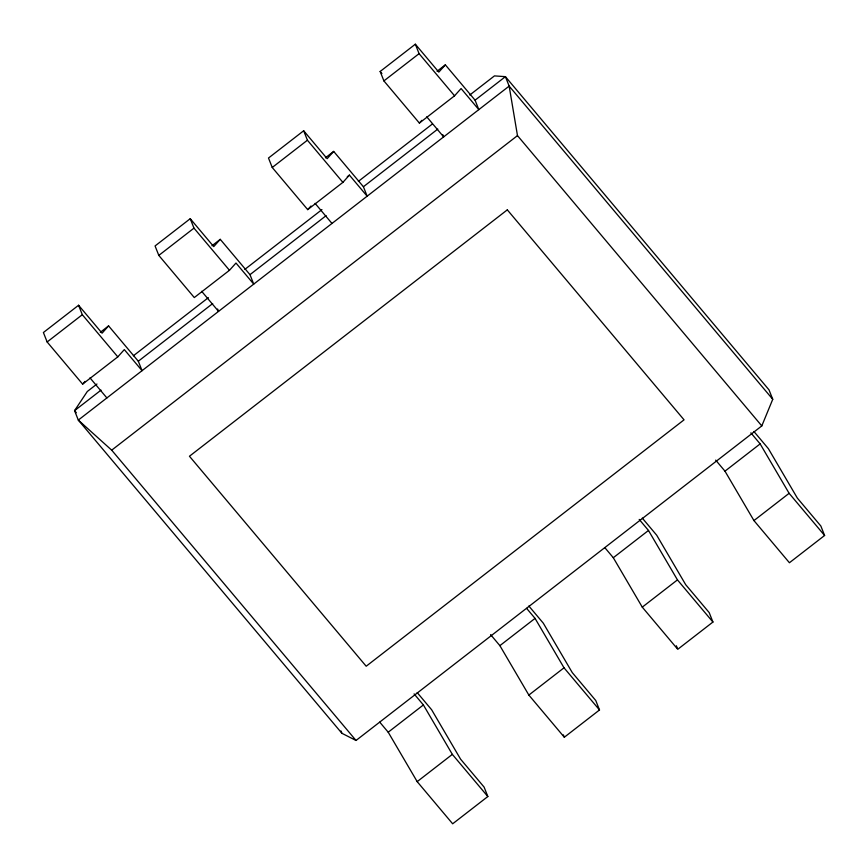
<?xml version="1.0" encoding="UTF-8"?>
<svg xmlns="http://www.w3.org/2000/svg" width="868" height="868" viewBox="0 0 868 868"><rect width="100%" height="100%" fill="white"/><g stroke="black" fill="none" stroke-linecap="round" stroke-linejoin="round"><path stroke-width="1.3" d="M96.956 384.025L87.31 391.49L74.561 410.64L78.304 420.09L341.894 733.286L356.021 740.469L761.8 425.917L772.748 399.302L769.005 389.851L505.415 76.655L494.445 75.896L469.794 95.003M108.587 325.901L102.066 333.171L78.576 305.254L43.4 332.52L47.143 341.97L82.623 384.123L117.798 356.867L124.319 349.598L142.059 370.679L138.316 361.229L108.587 325.901L100.308 332.314M82.623 384.123L85.064 381.399M220.255 239.34L213.734 246.61L190.244 218.693L155.068 245.959L158.811 255.409L194.291 297.561L229.467 270.295L235.987 263.037L253.727 284.118L249.984 274.668L220.255 239.34L211.976 245.752M333.681 151.412L327.16 158.681L303.67 130.764L268.494 158.03L272.237 167.481L307.717 209.633L342.893 182.378L349.413 175.108L367.153 196.19L363.41 186.739L333.681 151.412L325.402 157.824M307.717 209.633L310.983 206.009M445.349 64.85L438.828 72.12L415.338 44.203L380.162 71.469L383.906 80.908L419.385 123.072L454.561 95.805L461.082 88.547L478.821 109.628L475.078 100.178L445.349 64.85L437.071 71.263M419.385 123.072L421.837 120.348M47.143 341.97L82.308 314.704L78.576 305.254M158.811 255.409L193.976 228.143L190.244 218.693M272.237 167.481L307.413 140.215L303.67 130.764M383.906 80.908L419.081 53.653L415.338 44.203M347.276 176.757L349.413 175.108M133.379 355.782L208.374 297.648M244.809 269.406L321.941 209.611M358.375 181.369L432.297 124.07M101.024 390.133L74.561 410.64L76.308 412.712M138.316 361.229L212.682 303.572M249.984 274.668L326.129 215.644M363.41 186.739L437.787 129.082M475.078 100.178L505.415 76.655L509.158 86.106L517.48 135.614L761.8 425.917M772.748 399.302L509.158 86.106L78.304 420.09L111.701 450.166L517.48 135.614M417.193 692.588L431.635 709.742L460.593 759.175L484.094 787.092L487.838 796.531L452.662 823.797L417.183 781.634L388.213 732.212L423.389 704.946L414.09 693.901M528.862 606.027L543.303 623.181L572.272 672.602L595.763 700.519L599.506 709.97L564.33 737.236L528.851 695.073L499.881 645.651L535.057 618.385L526.605 608.349M642.287 518.098L656.729 535.252L685.698 584.685L709.189 612.591L712.932 622.041L677.756 649.307L642.277 607.144L613.307 557.723L648.483 530.457L639.195 519.411M753.956 431.537L768.397 448.691L797.366 498.113L820.857 526.03L824.6 535.48L789.424 562.746L753.945 520.583L724.975 471.161L760.151 443.895L750.863 432.85M417.183 781.634L452.347 754.379L423.389 704.946M528.851 695.073L564.016 667.807L535.057 618.385M642.277 607.144L677.452 579.889L648.483 530.457M753.945 520.583L789.12 493.317L760.151 443.895M419.081 53.653L454.561 95.805M789.12 493.317L824.6 535.48M426.752 116.811L443.646 136.884L442.713 134.529M715.688 460.116L724.975 471.161M380.162 71.469L381.909 73.53M307.413 140.215L342.893 182.378M677.452 579.889L712.932 622.041M315.084 203.372L331.977 223.456M604.866 547.686L613.307 557.723M193.976 228.143L229.467 270.295M564.016 667.807L599.506 709.97M201.658 291.301L218.552 311.373L217.618 309.019M490.594 634.606L499.881 645.651M82.308 314.704L117.798 356.867M452.347 754.379L487.838 796.531M89.99 377.862L106.883 397.945M379.772 722.176L388.213 732.212M111.701 450.166L356.021 740.469M676.356 645.77L677.29 648.125M563.397 734.87L564.33 737.236M340.961 730.921L341.894 733.286M507.313 209.85L189.452 456.243L366.188 666.233L684.049 419.841L507.313 209.85"/></g></svg>
